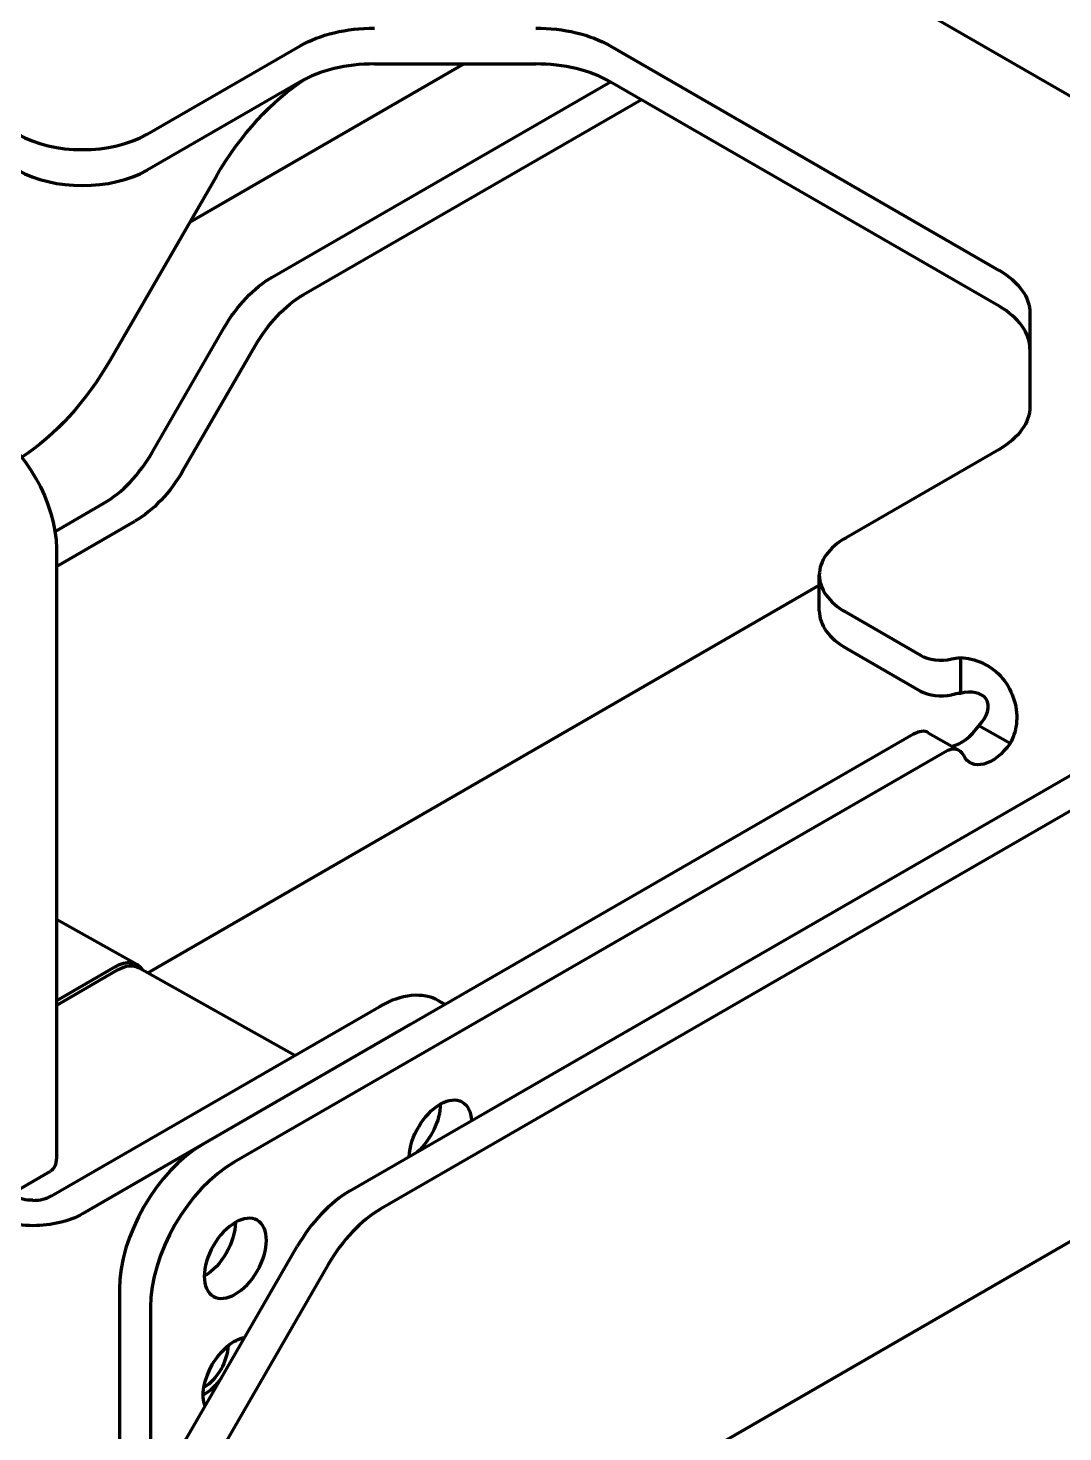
# Model space of a CAD drawing. Header units: millimetres. Extents: x 0 to 1189, y 0 to 841.
# Drawn here: x 659.15 to 694.49, y 342.44 to 390.4 of the extents above; entities that cross this region are included whole.
import ezdxf

# ---------------------------------------------------------------- set-up
doc = ezdxf.new("R2010")
doc.units = ezdxf.units.MM
doc.header["$LTSCALE"] = 0.75
doc.layers.add('Visible', color=7, linetype='Continuous', lineweight=70)

msp = doc.modelspace()

# ---------------------------------------------------------------- linework, layer by layer
at = {"layer": 'Visible', "extrusion": (0, 0.816497, 0.57735)}
for p, q in [((670.144, 350.673), (750.305, 396.954)), ((751.366, 396.342), (671.205, 350.061)), ((698.675, 385.795), (685.397, 393.461)), ((663.215, 386.77), (668.439, 389.786)), ((679.033, 389.786), (692.311, 382.12)), ((664.681, 383.771), (674.033, 389.17)), ((670.985, 389.17), (676.488, 389.17)), ((668.439, 388.562), (663.215, 385.545)), ((667.492, 381.891), (679.04, 388.558)), ((692.311, 380.896), (679.033, 388.562)), ((680.1, 387.946), (668.553, 381.279)), ((665.583, 385.334), (661.953, 379.047)), ((676.477, 338.407), (751.366, 381.645)), ((693.366, 380.651), (693.366, 377.474)), ((663.391, 375.903), (665.842, 380.15)), ((664.452, 375.291), (666.903, 379.537)), ((692.311, 376.004), (687.086, 372.988)), ((660.073, 373.198), (661.741, 374.162)), ((660.12, 372.001), (662.802, 373.549)), ((660.12, 372.619), (660.12, 351.798)), ((686.173, 370.489), (686.173, 371.714)), ((663.237, 358.124), (686.173, 371.366)), ((687.086, 370.44), (689.624, 368.975)), ((687.086, 369.215), (689.624, 367.75)), ((690.99, 368.893), (690.99, 368.207)), ((690.99, 368.207), (690.99, 367.668)), ((692.093, 366.297), (691.626, 366.566)), ((689.394, 366.278), (665.134, 352.271)), ((689.894, 366.327), (690.955, 365.715)), ((692.687, 365.954), (692.093, 366.297)), ((690.455, 365.665), (666.195, 351.659)), ((662.872, 358.411), (660.12, 359.945)), ((662.129, 358.333), (660.12, 357.173)), ((662.2, 358.211), (660.12, 357.01)), ((668.263, 355.303), (662.944, 358.288)), ((659.955, 350.506), (671.145, 356.966)), ((673.17, 357.167), (673.392, 357.039)), ((672.205, 356.354), (661.015, 349.893)), ((658.784, 350.693), (659.915, 351.346)), ((659.41, 333.298), (668.344, 348.773)), ((669.405, 348.16), (660.47, 332.685)), ((662.27, 347.311), (662.27, 339.228)), ((663.331, 346.698), (663.331, 340.09))]:
    msp.add_line(p, q, dxfattribs=at)
at = {"layer": 'Visible', "extrusion": (-1e-16, -1e-16, -1)}
for centre, major_axis, start_param, end_param in [((670.985, 388.317), (3.6, 0), 3.926991, 4.712389), ((659.318, 350.873), (0.9, 0), 1.570796, 2.356194)]:
    msp.add_ellipse(centre, major_axis=major_axis, ratio=0.57735, start_param=start_param, end_param=end_param, dxfattribs=at)
at = {"layer": 'Visible', "extrusion": (-3e-16, -4e-16, -1)}
msp.add_ellipse((676.488, 388.317), major_axis=(3.6, 0), ratio=0.57735, start_param=-1.570796, end_param=-0.785398, dxfattribs=at)
at = {"layer": 'Visible'}
for centre, major_axis, start_param, end_param in [((670.985, 387.092), (-3.6, 0), 4.712389, 5.497787), ((676.488, 387.092), (3.6, 0), 0.785398, 1.570796), ((661.008, 388.044), (-3.12, 0), 0.785398, 2.356194), ((661.008, 386.819), (3.12, 0), 3.926991, 5.497787), ((689.766, 379.426), (-3.6, 0), 3.141593, 3.926991), ((661.741, 376.856), (1.65, 2.858), 3.926991, 4.712389), ((689.293, 371.714), (3.12, 0), 2.356194, 3.926991), ((689.293, 370.489), (3.12, 0), 3.141593, 3.926991), ((690.331, 369.383), (-1, 0), 0.785398, 1.944678), ((690.331, 368.158), (-1, 0), 0.785398, 1.944678), ((691.244, 366.815), (1.5, 0), 1.741265, 1.944678), ((689.394, 365.461), (0.5, 0.866), 0, 0.785398), ((691.014, 367.213), (0.75, 1.299), 3.626193, 4.54192), ((690.455, 364.849), (0.5, 0.866), -0.373881, 0.785398), ((662.2, 356.986), (0.75, 1.299), 0.006981, 0.785408), ((671.145, 353.659), (2.025, 3.508), 0, 0.785398), ((665.134, 348.964), (2.025, 3.508), 0.785398, 2.356194), ((666.195, 348.352), (2.025, 3.508), 0.785398, 2.356194), ((670.144, 347.734), (1.8, 3.118), 0.785398, 1.570796), ((671.205, 347.121), (1.8, 3.118), 0.785398, 1.570796)]:
    msp.add_ellipse(centre, major_axis=major_axis, ratio=0.57735, start_param=start_param, end_param=end_param, dxfattribs=at)
at = {"layer": 'Visible', "extrusion": (-3e-16, -2e-16, -1)}
for centre, major_axis, start_param, end_param in [((668.883, 383.429), (3.3, 5.716), -1.570796, -0.839315), ((658.653, 380.952), (3.3, 5.716), 1.570796, 2.295812), ((659.318, 350.873), (2.4, 0), 1.570796, 2.356194)]:
    msp.add_ellipse(centre, major_axis=major_axis, ratio=0.57735, start_param=start_param, end_param=end_param, dxfattribs=at)
at = {"layer": 'Visible', "extrusion": (0, -3e-16, -1)}
for centre in [(667.492, 379.197), (668.553, 378.585)]:
    msp.add_ellipse(centre, major_axis=(1.65, 2.858), ratio=0.57735, start_param=4.712389, end_param=5.497787, dxfattribs=at)
at = {"layer": 'Visible', "extrusion": (-2e-16, -2e-16, -1)}
for centre, major_axis, ratio, start_param, end_param in [((689.766, 380.651), (-3.6, 0), 0.57735, 2.356194, 3.141593), ((689.766, 377.474), (-3.6, 0), 0.57735, 3.141593, 3.926991), ((657.654, 374.042), (-1.744, 3.02), 0.57735, 0.809196, 2.356194), ((662.802, 376.244), (1.65, 2.858), 0.57735, 1.570796, 2.356194), ((662.128, 357.108), (0.75, 1.299), 0.577306, -0.78536, 0.303194), ((673.23, 352.414), (0.75, 1.299), 0.57735, 3.960498, 7.035076), ((672.17, 353.026), (0.75, 1.299), 0.57735, 0.785398, 2.096619), ((659.421, 352.201), (-0.494, 0.855), 0.57735, 2.356194, 3.141593), ((666.23, 348.372), (0.75, 1.299), 0.57735, 1.570796326798962, 7.853981633978548), ((665.17, 348.985), (0.75, 1.299), 0.57735, 0.785398, 2.356194)]:
    msp.add_ellipse(centre, major_axis=major_axis, ratio=ratio, start_param=start_param, end_param=end_param, dxfattribs=at)
at = {"layer": 'Visible', "extrusion": (-2e-16, -1e-16, -1)}
msp.add_ellipse((691.244, 368.04), major_axis=(1.5, 0), ratio=0.57735, start_param=4.338508, end_param=4.54192, dxfattribs=at)
at = {"layer": 'Visible', "extrusion": (-2e-16, -3e-16, -1)}
msp.add_ellipse((692.075, 366.601), major_axis=(0.75, 1.299), ratio=0.57735, start_param=1.741265, end_param=3.515474, dxfattribs=at)
at = {"layer": 'Visible', "extrusion": (0, -1e-16, -1)}
msp.add_ellipse((666.195, 344.31), major_axis=(0.75, 1.299), ratio=0.57735, start_param=3.582917, end_param=5.841861, dxfattribs=at)
at = {"layer": 'Visible', "extrusion": (-2e-16, -4e-16, -1)}
msp.add_ellipse((665.134, 344.923), major_axis=(0.6, 1.039), ratio=0.57735, start_param=0.810721, end_param=2.330871, dxfattribs=at)
at = {"layer": 'Visible', "extrusion": (-3e-16, -3e-16, -1)}
msp.add_ellipse((665.134, 344.923), major_axis=(0.75, 1.299), ratio=0.57735, start_param=1.73174, end_param=2.356194, dxfattribs=at)
at = {"layer": 'Visible'}
msp.add_open_spline([(690.99, 368.893), (691.471, 368.881), (692.043, 368.649), (692.433, 368.181), (692.8, 367.739), (692.969, 367.126), (692.902, 366.613), (692.87, 366.367), (692.791, 366.144), (692.687, 365.954)], degree=3, knots=[-3.685943, -3.685943, -3.685943, -3.685943, -2.886668, -2.886668, -2.886668, -2.133923, -2.133923, -2.133923, -1.774209, -1.774209, -1.774209, -1.774209], dxfattribs=at)
at = {"layer": 'Visible', "extrusion": (1.7041e-12, 7.514e-13, -1)}
msp.add_open_spline([(691.626, 366.566), (691.911, 366.864), (692.031, 367.236), (691.876, 367.474), (691.729, 367.697), (691.367, 367.76), (690.99, 367.668)], degree=3, knots=[1.774209, 1.774209, 1.774209, 1.774209, 2.758854, 2.758854, 2.758854, 3.685943, 3.685943, 3.685943, 3.685943], dxfattribs=at)
at = {"layer": 'Visible', "extrusion": (9.1446e-12, -3.00215e-11, -1)}
msp.add_open_spline([(659.318, 350.353), (659.554, 350.353), (659.788, 350.409), (659.955, 350.506)], degree=3, dxfattribs=at)
at = {"layer": 'Visible', "extrusion": (1.4969e-12, -3.766e-13, -1)}
msp.add_open_spline([(661.015, 349.893), (660.571, 349.637), (659.947, 349.487), (659.318, 349.487)], degree=3, dxfattribs=at)

doc.saveas('drawing.dxf')
